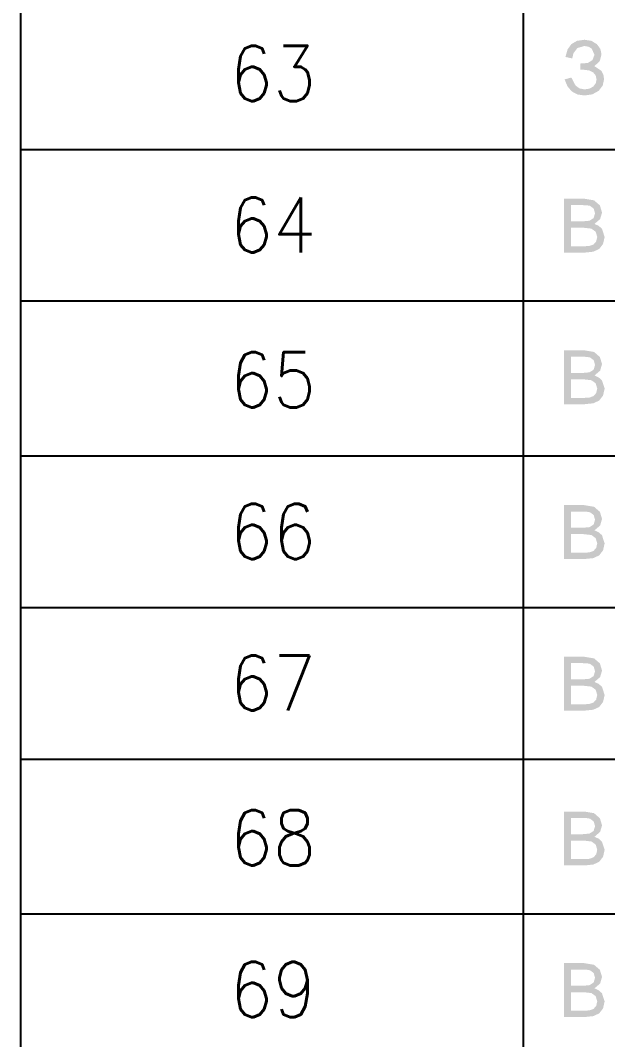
# Model space of a CAD drawing. Header units: millimetres. Extents: x 0 to 420, y 0 to 297.
# Drawn here: x 28.91 to 36.63, y 99.06 to 112.44 of the extents above; entities that cross this region are included whole.
import ezdxf

# ---------------------------------------------------------------- set-up
doc = ezdxf.new("R2010")
doc.units = ezdxf.units.MM
doc.layers.get('0').update_dxf_attribs({"linetype": 'CONTINUOUS'})
doc.styles.get("Standard").update_dxf_attribs({"font": 'STANDARD'})

msp = doc.modelspace()

# ---------------------------------------------------------------- hatches: boundary and pattern name
at = {"true_color": 0x0000fb}
msp.add_hatch(color=0, dxfattribs=at).paths.add_polyline_path([(36.063149, 111.663207), (36.152446, 111.686358), (36.207016, 111.58328), (36.258211, 111.544351), (36.323874, 111.531466), (36.390158, 111.540975), (36.440732, 111.5695), (36.472978, 111.611668), (36.483727, 111.662104), (36.472289, 111.714194), (36.438527, 111.754708), (36.384852, 111.780753), (36.315055, 111.789435), (36.270406, 111.789435), (36.270406, 111.871015), (36.369074, 111.878181), (36.429707, 111.916214), (36.456166, 111.986219), (36.419786, 112.066696), (36.37748, 112.092259), (36.322772, 112.100872), (36.23127, 112.073862), (36.178905, 112.003306), (36.164573, 111.937161), (36.074725, 111.957556), (36.102725, 112.056034), (36.153618, 112.126503), (36.227351, 112.16886), (36.323874, 112.183003), (36.416547, 112.168533), (36.488136, 112.125125), (36.533543, 112.062631), (36.54877, 111.990628), (36.525343, 111.902572), (36.455615, 111.836839), (36.546014, 111.775655), (36.573299, 111.725149), (36.582394, 111.665963), (36.564617, 111.581696), (36.511287, 111.512725), (36.429018, 111.466836), (36.324425, 111.45154), (36.232751, 111.464769), (36.158647, 111.504457), (36.102113, 111.570602)], flags=0)
h = msp.add_hatch(color=0, dxfattribs=at)
h.paths.add_polyline_path([(36.055543, 109.389333), (36.055543, 110.096543), (36.321228, 110.096543), (36.450764, 110.075045), (36.527383, 110.008899), (36.555495, 109.915744), (36.53069, 109.829754), (36.456276, 109.765813), (36.513051, 109.739768), (36.554944, 109.701321), (36.58967, 109.594385), (36.568724, 109.501781), (36.51691, 109.436187), (36.439188, 109.400909), (36.325087, 109.389333)], flags=0)
h.paths.add_polyline_path([(36.149249, 109.799437), (36.301936, 109.799437), (36.391233, 109.807706), (36.445252, 109.842432), (36.463442, 109.90472), (36.446354, 109.966456), (36.397847, 110.002836), (36.355266, 110.010277), (36.29036, 110.012758), (36.149249, 110.012758)], flags=0)
h.paths.add_polyline_path([(36.149249, 109.472567), (36.325087, 109.472567), (36.389028, 109.476425), (36.443047, 109.495167), (36.478325, 109.534854), (36.492656, 109.594385), (36.472261, 109.663287), (36.416037, 109.704077), (36.31296, 109.715653), (36.149249, 109.715653)], flags=0)
h = msp.add_hatch(color=0, dxfattribs=at)
h.paths.add_polyline_path([(36.055543, 107.399667), (36.055543, 108.106876), (36.321228, 108.106876), (36.450764, 108.085378), (36.527383, 108.019233), (36.555495, 107.926077), (36.53069, 107.840088), (36.456276, 107.776147), (36.513051, 107.750102), (36.554944, 107.711655), (36.58967, 107.604719), (36.568724, 107.512115), (36.51691, 107.44652), (36.439188, 107.411242), (36.325087, 107.399667)], flags=0)
h.paths.add_polyline_path([(36.149249, 107.809771), (36.301936, 107.809771), (36.391233, 107.818039), (36.445252, 107.852766), (36.463442, 107.915053), (36.446354, 107.976789), (36.397847, 108.013169), (36.355266, 108.020611), (36.29036, 108.023091), (36.149249, 108.023091)], flags=0)
h.paths.add_polyline_path([(36.149249, 107.4829), (36.325087, 107.4829), (36.389028, 107.486759), (36.443047, 107.5055), (36.478325, 107.545187), (36.492656, 107.604719), (36.472261, 107.673621), (36.416037, 107.714411), (36.31296, 107.725986), (36.149249, 107.725986)], flags=0)
h = msp.add_hatch(color=0, dxfattribs=at)
h.paths.add_polyline_path([(36.055543, 105.367667), (36.055543, 106.074876), (36.321228, 106.074876), (36.450764, 106.053378), (36.527383, 105.987233), (36.555495, 105.894077), (36.53069, 105.808088), (36.456276, 105.744147), (36.513051, 105.718102), (36.554944, 105.679655), (36.58967, 105.572719), (36.568724, 105.480115), (36.51691, 105.41452), (36.439188, 105.379242), (36.325087, 105.367667)], flags=0)
h.paths.add_polyline_path([(36.149249, 105.777771), (36.301936, 105.777771), (36.391233, 105.786039), (36.445252, 105.820766), (36.463442, 105.883053), (36.446354, 105.944789), (36.397847, 105.981169), (36.355266, 105.988611), (36.29036, 105.991091), (36.149249, 105.991091)], flags=0)
h.paths.add_polyline_path([(36.149249, 105.4509), (36.325087, 105.4509), (36.389028, 105.454759), (36.443047, 105.4735), (36.478325, 105.513187), (36.492656, 105.572719), (36.472261, 105.641621), (36.416037, 105.682411), (36.31296, 105.693986), (36.149249, 105.693986)], flags=0)
h = msp.add_hatch(color=0, dxfattribs=at)
h.paths.add_polyline_path([(36.055543, 103.378), (36.055543, 104.085209), (36.321228, 104.085209), (36.450764, 104.063712), (36.527383, 103.997566), (36.555495, 103.904411), (36.53069, 103.818421), (36.456276, 103.75448), (36.513051, 103.728435), (36.554944, 103.689988), (36.58967, 103.583052), (36.568724, 103.490448), (36.51691, 103.424853), (36.439188, 103.389576), (36.325087, 103.378)], flags=0)
h.paths.add_polyline_path([(36.149249, 103.788104), (36.301936, 103.788104), (36.391233, 103.796372), (36.445252, 103.831099), (36.463442, 103.893386), (36.446354, 103.955122), (36.397847, 103.991503), (36.355266, 103.998944), (36.29036, 104.001424), (36.149249, 104.001424)], flags=0)
h.paths.add_polyline_path([(36.149249, 103.461234), (36.325087, 103.461234), (36.389028, 103.465092), (36.443047, 103.483833), (36.478325, 103.523521), (36.492656, 103.583052), (36.472261, 103.651954), (36.416037, 103.692744), (36.31296, 103.704319), (36.149249, 103.704319)], flags=0)
h = msp.add_hatch(color=0, dxfattribs=at)
h.paths.add_polyline_path([(36.055543, 101.346), (36.055543, 102.053209), (36.321228, 102.053209), (36.450764, 102.031712), (36.527383, 101.965566), (36.555495, 101.872411), (36.53069, 101.786421), (36.456276, 101.72248), (36.513051, 101.696435), (36.554944, 101.657988), (36.58967, 101.551052), (36.568724, 101.458448), (36.51691, 101.392853), (36.439188, 101.357576), (36.325087, 101.346)], flags=0)
h.paths.add_polyline_path([(36.149249, 101.756104), (36.301936, 101.756104), (36.391233, 101.764372), (36.445252, 101.799099), (36.463442, 101.861386), (36.446354, 101.923122), (36.397847, 101.959503), (36.355266, 101.966944), (36.29036, 101.969424), (36.149249, 101.969424)], flags=0)
h.paths.add_polyline_path([(36.149249, 101.429234), (36.325087, 101.429234), (36.389028, 101.433092), (36.443047, 101.451833), (36.478325, 101.491521), (36.492656, 101.551052), (36.472261, 101.619954), (36.416037, 101.660744), (36.31296, 101.672319), (36.149249, 101.672319)], flags=0)
h = msp.add_hatch(color=0, dxfattribs=at)
h.paths.add_polyline_path([(36.055543, 99.356333), (36.055543, 100.063543), (36.321228, 100.063543), (36.450764, 100.042045), (36.527383, 99.975899), (36.555495, 99.882744), (36.53069, 99.796754), (36.456276, 99.732813), (36.513051, 99.706768), (36.554944, 99.668321), (36.58967, 99.561385), (36.568724, 99.468781), (36.51691, 99.403187), (36.439188, 99.367909), (36.325087, 99.356333)], flags=0)
h.paths.add_polyline_path([(36.149249, 99.766437), (36.301936, 99.766437), (36.391233, 99.774706), (36.445252, 99.809432), (36.463442, 99.87172), (36.446354, 99.933456), (36.397847, 99.969836), (36.355266, 99.977277), (36.29036, 99.979758), (36.149249, 99.979758)], flags=0)
h.paths.add_polyline_path([(36.149249, 99.439567), (36.325087, 99.439567), (36.389028, 99.443425), (36.443047, 99.462167), (36.478325, 99.501854), (36.492656, 99.561385), (36.472261, 99.630287), (36.416037, 99.671077), (36.31296, 99.682653), (36.149249, 99.682653)], flags=0)

# ---------------------------------------------------------------- linework, layer by layer
at = {"color": 0, "true_color": 0x000007}
for points in [[(28.913667, 241.3), (28.913667, 34.586333)], [(35.517667, 241.3), (35.517667, 34.586333)], [(28.913667, 110.744), (77.681667, 110.744)], [(28.913667, 108.754333), (77.681667, 108.754333)], [(28.913667, 106.722333), (77.681667, 106.722333)], [(28.913667, 104.732667), (77.681667, 104.732667)], [(28.913667, 102.743), (77.681667, 102.743)], [(28.913667, 100.711), (77.681667, 100.711)]]:
    msp.add_lwpolyline(points, dxfattribs=at)

# ---------------------------------------------------------------- texts
at = {"color": 0, "true_color": 0x0000fb, "char_height": 0.724708, "attachment_point": 1}
for s, insert, width in [('63', (31.665332, 112.103715), 0.88575423), ('64', (31.665332, 110.114035), 0.96627736), ('65', (31.665332, 108.082048), 0.88575423), ('66', (31.665332, 106.092368), 0.88575423), ('67', (31.665332, 104.102705), 0.88575423), ('68', (31.665332, 102.070701), 0.88575423), ('69', (31.665332, 100.081038), 0.88575423)]:
    msp.add_mtext(s, dxfattribs=dict(at, insert=insert, width=width))

doc.saveas('drawing.dxf')
